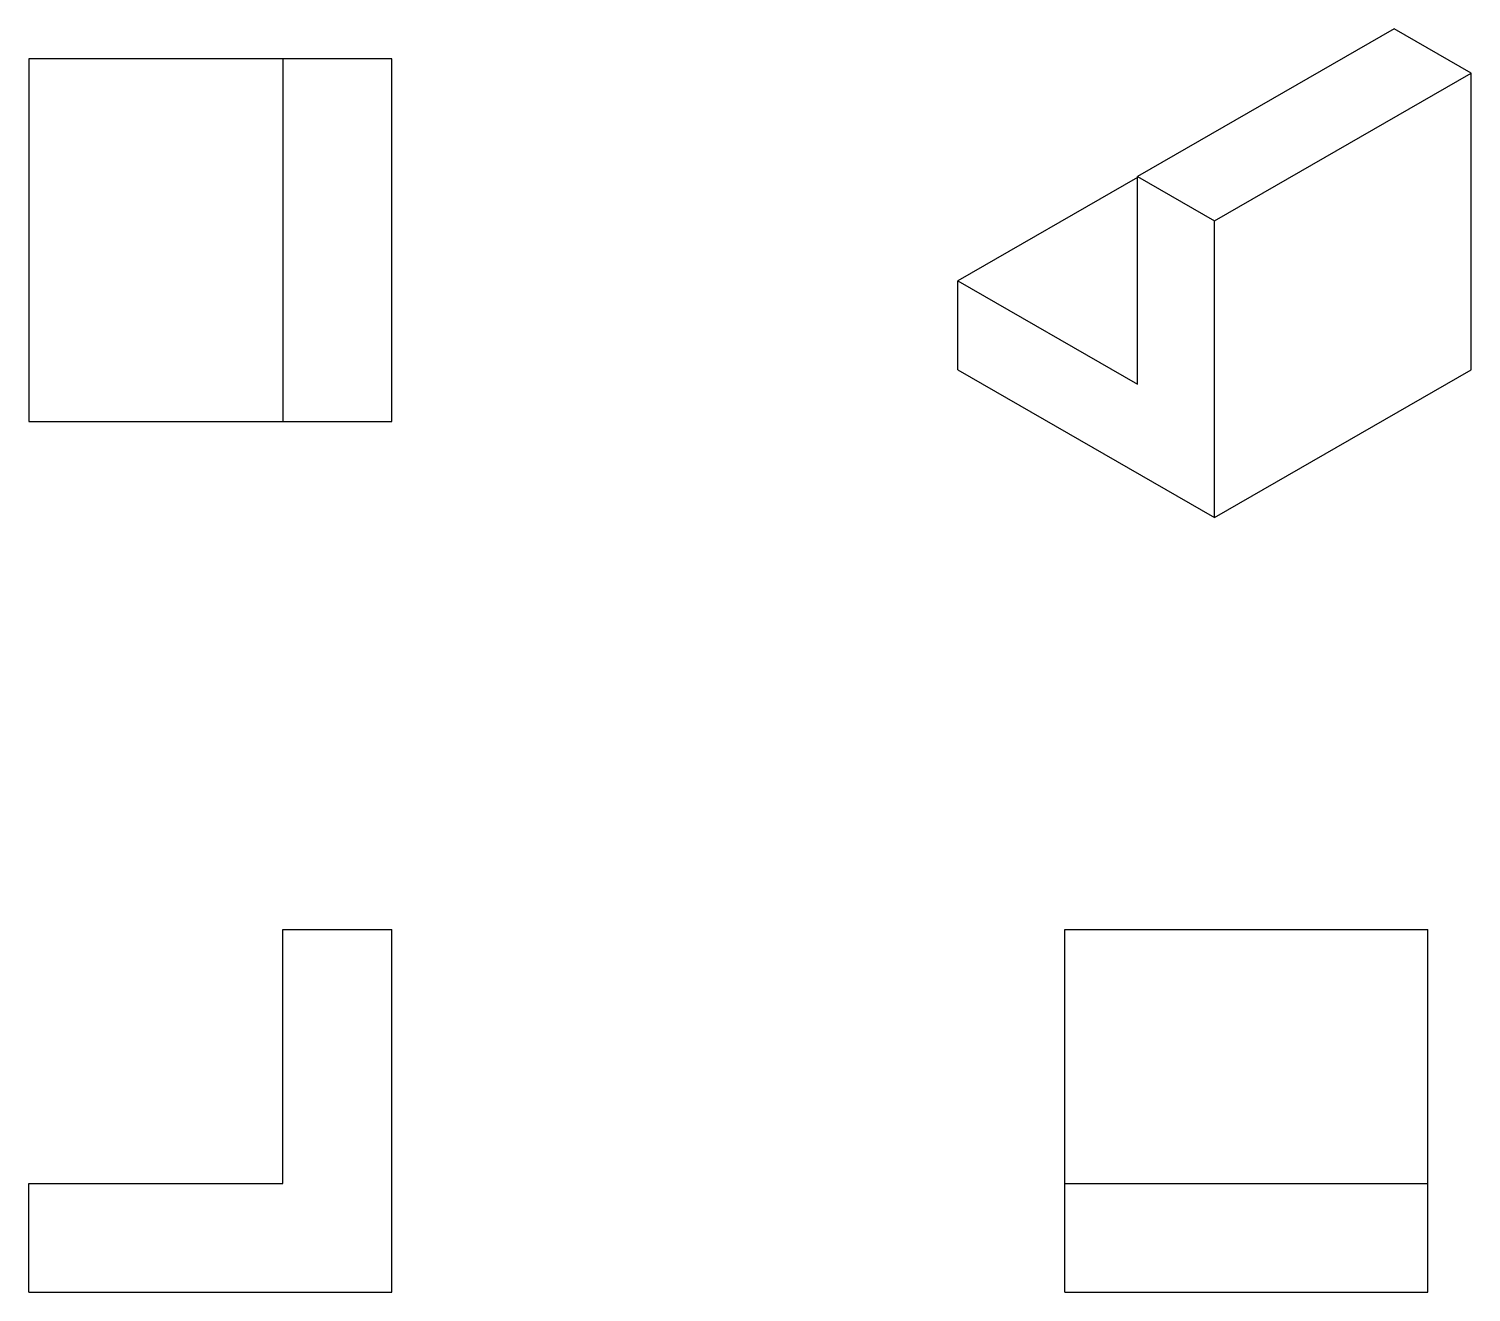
# Model space of a CAD drawing. Extents: x 120 to 318, y 84 to 258.
import ezdxf

# ---------------------------------------------------------------- set-up
doc = ezdxf.new("R2010")
doc.units = 0

msp = doc.modelspace()

# ---------------------------------------------------------------- linework, layer by layer
at = {"layer": 'Visible', "extrusion": (0, 0.817547, 0.575862)}
for p, q in [((307.66, 257.6, 5.73), (272.3, 237.24, 34.63)), ((318.26, 251.49, 14.4), (307.66, 257.6, 5.73)), ((282.91, 231.13, 43.3), (318.26, 251.49, 14.4)), ((318.26, 210.61, -14.4), (318.26, 251.49, 14.4)), ((272.3, 237.13, -25.99), (247.55, 222.87, -5.76)), ((272.3, 208.62, 14.47), (272.3, 237.24, 34.63)), ((272.3, 237.24, 34.63), (282.91, 231.13, 43.3)), ((282.91, 190.25, 14.51), (282.91, 231.13, 43.3)), ((247.55, 222.87, -5.76), (272.3, 208.62, 14.47)), ((247.55, 210.61, -14.4), (247.55, 222.87, -5.76)), ((247.55, 210.61, -14.4), (282.91, 190.25, 14.51)), ((282.91, 190.25, 14.51), (318.26, 210.61, -14.4))]:
    msp.add_line(p, q, dxfattribs=at)
at = {"layer": 'Visible'}
for p, q in [((154.58, 253.47, -10), (119.58, 253.47, -10)), ((119.58, 253.47, -10), (119.58, 203.47, -10)), ((154.58, 253.47, 25), (154.58, 203.47, 25)), ((169.58, 253.47, 25), (154.58, 253.47, 25)), ((169.58, 203.47, 25), (169.58, 253.47, 25)), ((119.58, 203.47, -10), (154.58, 203.47, -10)), ((154.58, 203.47, 25), (169.58, 203.47, 25))]:
    msp.add_line(p, q, dxfattribs=at)
at = {"layer": 'Visible', "extrusion": (0, 1, 0)}
for p, q in [((154.58, 98.51, 25), (154.58, 133.51, 25)), ((154.58, 133.51, 25), (169.58, 133.51, 25)), ((169.58, 83.51, 25), (169.58, 133.51, 25)), ((262.29, 133.51, -10), (312.29, 133.51, -10)), ((262.29, 98.51, -10), (262.29, 133.51, -10)), ((312.29, 98.51, -10), (312.29, 133.51, -10)), ((119.58, 98.51, 25), (154.58, 98.51, 25)), ((119.58, 83.51, 25), (119.58, 98.51, 25)), ((262.29, 83.51, 25), (262.29, 98.51, 25)), ((262.29, 98.51, 25), (312.29, 98.51, 25)), ((312.29, 83.51, 25), (312.29, 98.51, 25)), ((119.58, 83.51, 25), (169.58, 83.51, 25)), ((262.29, 83.51, 25), (312.29, 83.51, 25))]:
    msp.add_line(p, q, dxfattribs=at)

doc.saveas('drawing.dxf')
